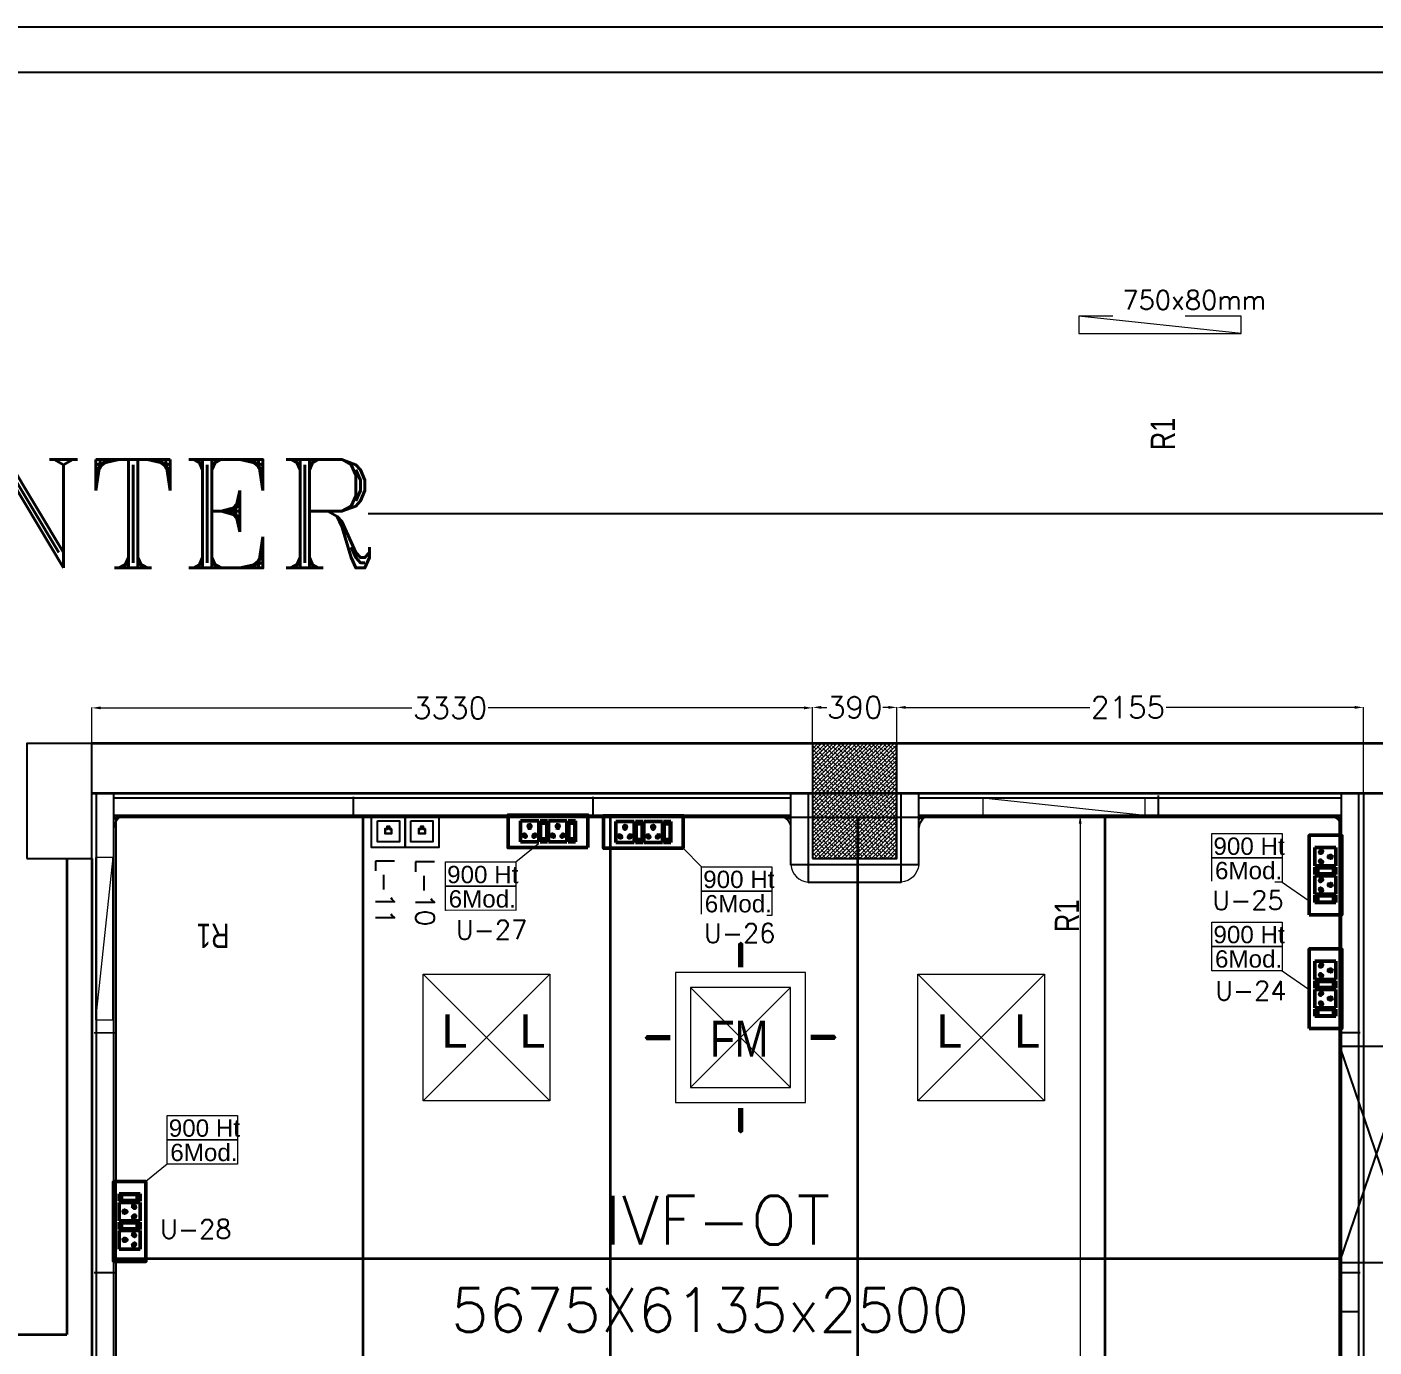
# Model space of a CAD drawing. Header units: millimetres. Extents: x 1319230 to 2124380, y -346496 to -91575.
# Drawn here: x 2107799 to 2114024, y -244143 to -238045 of the extents above; entities that cross this region are included whole.
import ezdxf
from ezdxf.enums import TextEntityAlignment as Align

# ---------------------------------------------------------------- set-up
doc = ezdxf.new("R2010")
doc.units = ezdxf.units.MM
doc.header["$LTSCALE"] = 600
doc.header["$MEASUREMENT"] = 0
doc.header["$PDMODE"] = 35
for name, pattern in [('1', [0]), ('CONTINU', [0]), ('DASHED', [0.75, 0.5, -0.25]), ('DASHED2', [0.375, 0.25, -0.125])]:
    doc.linetypes.add(name, pattern=pattern)
for name, color, linetype, lineweight in [('0 Room description', 6, 'Continuous', 5), ('0 Room Dimensions', 7, 'Continuous', 0), ('90deg Corner', 96, 'Continuous', 0), ('Ahlada 50mm Ceiling Panels', 191, 'Continuous', 0), ('Ahlada 50mm Wall Panel', 94, 'Continuous', 0), ('Ahlada Coving', 3, 'Continuous', 0), ('D.F', 251, 'Continuous', 5), ('DIM', 7, 'Continuous', 0), ('ELE. 2N0S OF 6-16 UPS SOCKETS', 191, 'Continuous', 15), ('FA-FIRE TEXT', 7, 'Continuous', 0), ('MEP_HVAC_RA_RAISERS', 3, 'Continuous', 0), ('P-Wall', 8, 'Continuous', 35), ('Partition-80WP', 7, 'Continuous', 5), ('Supply Diffusers', 3, 'Continuous', 0)]:
    doc.layers.add(name, color=color, linetype=linetype, lineweight=lineweight)
doc.layers.add('CFT_LOOPING', color=7, linetype='1', lineweight=0, true_color=0xd6d600)
doc.layers.add('ELE-42W EMERGENCY DOWN LIGHT', color=7, linetype='Continuous', lineweight=0, true_color=0x608ec6)
for name, color, linetype in [('col', 5, 'Continuous'), ('Dimensions', 7, 'Continuous'), ('ELE-LIGHTING TEXT', 7, 'Continuous'), ('ELE.LAN POINT', 3, 'Continuous'), ('MEP_HVAC_SUPPLY_DIFFUSER', 5, 'Continuous'), ('TEXT', 6, 'Continuous'), ('wall', 1, 'Continuous')]:
    doc.layers.add(name, color=color, linetype=linetype)
doc.styles.add('ARIAL', font='arial.ttf')
doc.styles.add('ARIEL', font='sanss___.ttf', dxfattribs={"width": 0.75})
doc.styles.add('ROMAN', font='arial.ttf', dxfattribs={"width": 0.8})
doc.styles.add('ROMANS', font='romans.shx')
doc.styles.add('ROMANT', font='romant.shx')
doc.styles.add('SIMPLEX', font='SIMPLEX')
doc.styles.get("Standard").update_dxf_attribs({"font": 'stylu.ttf'})
doc.dimstyles.new('AEPL1', dxfattribs={"dimtxt": 100, "dimasz": 40, "dimexe": 1.25, "dimexo": 5, "dimtad": 0, "dimdec": 0, "dimtxsty": 'ROMANS', "dimcen": 2.5, "dimclrd": 250, "dimclre": 250, "dimclrt": 7, "dimadec": 0, "dimazin": 0, "dimtfac": 1, "dimtdec": 0, "dimtmove": 0, "dimatfit": 3, "dimfxl": 1, "dimlwd": 0, "dimlwe": 0, "dimarcsym": 0})
doc.dimstyles.get("Standard").update_dxf_attribs({"dimscale": 1.5, "dimtxt": 150, "dimasz": 150, "dimexe": 100, "dimexo": 100, "dimgap": 0.25, "dimtad": 0, "dimdec": 0, "dimzin": 0, "dimdsep": 46, "dimtxsty": 'ARIAL', "dimcen": 0.09, "dimdle": 100, "dimclrd": 7, "dimclre": 7, "dimclrt": 7, "dimadec": 0, "dimazin": 0, "dimtfac": 1, "dimtdec": 0, "dimtofl": 0, "dimtmove": 0, "dimatfit": 3, "dimfxl": 1, "dimtolj": 1, "dimtzin": 0, "dimarcsym": 0})

# ---------------------------------------------------------------- blocks, each defined once
blk = doc.blocks.new('*D153')
at = {"layer": 'D.F', "color": 5, "lineweight": -2, "transparency": 16777216}
for p, q in [((2089059.1, -241255.8), (2089059.1, -240194.2)), ((2122334.1, -241255.8), (2122334.1, -240194.2)), ((2089559.1, -240294.2), (2102017.6, -240294.2)), ((2121834.1, -240294.2), (2109375.6, -240294.2))]:
    blk.add_line(p, q, dxfattribs=at)
at = {"layer": 'D.F', "color": 5, "transparency": 16777216}
for points in [[(2089559.1, -240210.9), (2089559.1, -240377.5), (2089059.1, -240294.2)], [(2121834.1, -240377.5), (2121834.1, -240210.9), (2122334.1, -240294.2)]]:
    blk.add_solid(points, dxfattribs=at)
at = {"layer": 'Defpoints', "color": 0, "transparency": 16777216}
for p in [(2089059.1, -240294.2), (2089059.1, -241355.8), (2122334.1, -241355.8)]:
    blk.add_point(p, dxfattribs=at)
at = {"layer": 'D.F', "color": 7, "transparency": 16777216, "insert": (2105696.6, -240294.2), "char_height": 750, "attachment_point": 5, "style": 'ROMANT'}
blk.add_mtext('\\A1;{\\H0.6667x;INFERTILITY CENTER}', dxfattribs=at)
blk = doc.blocks.new('A010004 Mezz.F. Layout Plan$0$b & c')
at = {"layer": 'Ahlada Coving', "color": 3}
for p, q in [((-4.1, 40.9), (-5.7, 42.5)), ((-2.7, 7.8), (-3.7, 7.8)), ((-3.7, 7.8), (-2.7, 6)), ((4.9, 15.3), (-2.7, 7.8)), ((-2.7, 6), (5.7, 14.4)), ((8.7, 11.4), (0.3, 3)), ((0.3, 3), (2.1, 2)), ((2.1, 3), (9.7, 10.6)), ((2.1, 2), (2.1, 3)), ((36.9, 0), (35.3, 1.6))]:
    blk.add_line(p, q, dxfattribs=at)
blk.add_lwpolyline([(-5.7, 30.7), (-5.7, 5.7), (0, 0), (25, 0), (22.8, 1.5), (13.2, 1.5), (3.6, 4.5), (3.6, 1.5), (0.6, 1.5), (-4.2, 6.3), (-4.2, 9.3), (-1.2, 9.3), (-4.2, 18.9), (-4.2, 28.4), (-5.7, 30.7)], dxfattribs=at)
for radius, start, end in [(44, 181.9548, 220.5976), (42.5, 184.1661, 265.906), (44, 222.2286, 227.7746), (44, 229.4056, 268.1119)]:
    blk.add_arc((38.3, 44), radius, start, end, dxfattribs=at)
blk = doc.blocks.new('90D_CORNER_COVE')
at = {"layer": '90deg Corner', "color": 3}
for p, q in [((-59.1, 65.5), (-40.3, 65.5)), ((-40.3, -15), (-40.3, 65.5)), ((-59.1, -15), (-40.3, -15)), ((-40.3, -15), (-40.3, -33.8)), ((-40.3, -15), (40.2, -15)), ((40.2, -15), (40.2, -33.8))]:
    blk.add_line(p, q, dxfattribs=at)
blk.add_arc((-48.7, -23.5), 89.4, 5.42879, 84.57121, dxfattribs=at)
blk = doc.blocks.new('*D154')
at = {"layer": 'Defpoints', "color": 0, "transparency": 16777216}
for p in [(2111429.1, -241190.9), (2111429.1, -241355.8), (2108099.1, -241585.8)]:
    blk.add_point(p, dxfattribs=at)
at = {"layer": 'DIM', "color": 250, "lineweight": 0, "transparency": 16777216}
for p, q in [((2108099.1, -241580.8), (2108099.1, -241189.6)), ((2108139.1, -241190.9), (2109577.5, -241190.9)), ((2111389.1, -241190.9), (2109930.7, -241190.9)), ((2111429.1, -241350.8), (2111429.1, -241189.6))]:
    blk.add_line(p, q, dxfattribs=at)
at = {"layer": 'DIM', "color": 250, "transparency": 16777216}
for points in [[(2108139.1, -241184.2), (2108139.1, -241197.5), (2108099.1, -241190.9)], [(2111389.1, -241197.5), (2111389.1, -241184.2), (2111429.1, -241190.9)]]:
    blk.add_solid(points, dxfattribs=at)
at = {"layer": 'DIM', "color": 7, "transparency": 16777216, "insert": (2109754.1, -241190.9), "char_height": 100, "attachment_point": 5, "style": 'ROMANS'}
blk.add_mtext('3330', dxfattribs=at)
blk = doc.blocks.new('*D155')
at = {"layer": 'Defpoints', "color": 0, "transparency": 16777216}
for p in [(2113974.1, -241188.5), (2111819.1, -241399.4), (2113974.1, -241585.8)]:
    blk.add_point(p, dxfattribs=at)
at = {"layer": 'DIM', "color": 250, "lineweight": 0, "transparency": 16777216}
for p, q in [((2111819.1, -241394.4), (2111819.1, -241187.2)), ((2111859.1, -241188.5), (2112710, -241188.5)), ((2113934.1, -241188.5), (2113063.2, -241188.5)), ((2113974.1, -241580.8), (2113974.1, -241187.2))]:
    blk.add_line(p, q, dxfattribs=at)
at = {"layer": 'DIM', "color": 250, "transparency": 16777216}
for points in [[(2111859.1, -241181.8), (2111859.1, -241195.2), (2111819.1, -241188.5)], [(2113934.1, -241195.2), (2113934.1, -241181.8), (2113974.1, -241188.5)]]:
    blk.add_solid(points, dxfattribs=at)
at = {"layer": 'DIM', "color": 7, "transparency": 16777216, "insert": (2112886.6, -241188.5), "char_height": 100, "attachment_point": 5, "style": 'ROMANS'}
blk.add_mtext('2155', dxfattribs=at)
blk = doc.blocks.new('Voice')
at = {"layer": 'ELE.LAN POINT', "color": 3}
for points in [[(0, -31.8), (127.9, -31.8), (127.9, 92), (0, 92)], [(21.9, -10), (106, -10), (106, 70.1), (21.9, 70.1)], [(77.3, 21.4), (69.7, 21.4), (69.7, 11.7), (58.1, 11.7), (58.1, 21.4), (50.6, 21.4), (50.6, 38.7), (77.3, 38.7)], [(75.9, 22.8), (68.4, 22.8), (68.4, 13), (59.5, 13), (59.5, 22.8), (52, 22.8), (52, 37.4), (75.9, 37.4)]]:
    blk.add_lwpolyline(points, close=True, dxfattribs=at)
blk = doc.blocks.new('6MODULE-UPS')
at = {"layer": 'ELE. 2N0S OF 6-16 UPS SOCKETS', "color": 223, "lineweight": 50}
for p, q in [((-5.7, 91.9), (-5.7, 19.7)), ((-5.7, 91.9), (-5.7, 19.7)), ((19.4, 91.9), (-5.7, 91.9)), ((-5.7, 91.9), (19.4, 91.9)), ((-3.6, 84), (-3.6, 27.6)), ((17.3, 84), (-3.6, 84)), ((17.3, 27.6), (17.3, 84)), ((19.4, 19.7), (19.4, 91.9)), ((23.6, 91.9), (86.9, 91.9)), ((23.6, 19.7), (23.6, 91.9)), ((86.9, 91.9), (86.9, 19.7)), ((91.1, 91.9), (91.1, 19.7)), ((91.1, 91.9), (91.1, 19.7)), ((116.2, 91.9), (91.1, 91.9)), ((91.1, 91.9), (116.2, 91.9)), ((93.2, 84), (93.2, 27.6)), ((114.1, 84), (93.2, 84)), ((114.1, 27.6), (114.1, 84)), ((116.2, 19.7), (116.2, 91.9)), ((120.4, 19.7), (120.4, 91.9)), ((120.4, 91.9), (183.6, 91.9)), ((183.6, 91.9), (183.6, 19.7)), ((-5.7, 19.7), (19.4, 19.7)), ((-3.6, 30.1), (17.3, 30.1)), ((-3.6, 27.6), (17.3, 27.6)), ((86.9, 19.7), (23.6, 19.7)), ((91.1, 19.7), (116.2, 19.7)), ((93.2, 30.1), (114.1, 30.1)), ((93.2, 27.6), (114.1, 27.6)), ((183.6, 19.7), (120.4, 19.7))]:
    blk.add_line(p, q, dxfattribs=at)
blk.add_lwpolyline([(-48.1, 0), (226, 0), (226, 111.6), (-48.1, 111.6)], close=True, dxfattribs=at)
for centre, radius, start, end in [((55.3, 73.6), 4.92, 307.1584, 232.8416), ((55.3, 68.7), 3.14, 161.4031, 18.5969), ((152, 73.6), 4.92, 307.1584, 232.8416), ((152, 68.7), 3.14, 161.4031, 18.5969), ((37.2, 41.7), 4.24, 5.2689, 272.51), ((40.6, 38.8), 3.42, 202.6838, 75.0951), ((69.9, 38.8), 3.42, 104.9049, 337.3162), ((73.3, 41.7), 4.24, 267.49, 174.7311), ((134, 41.7), 4.24, 5.2689, 272.51), ((137.3, 38.8), 3.42, 202.6838, 75.0951), ((166.7, 38.8), 3.42, 104.9049, 337.3162), ((170, 41.7), 4.24, 267.49, 174.7311)]:
    blk.add_arc(centre, radius, start, end, dxfattribs=at)
blk = doc.blocks.new('54W EME')
for p, q in [((-292.5, 292.5), (292.5, -292.5)), ((292.5, 292.5), (-292.5, -292.5))]:
    blk.add_line(p, q)
at = {"layer": 'ELE-42W EMERGENCY DOWN LIGHT'}
blk.add_lwpolyline([(-292.5, -292.5), (-292.5, 292.5), (292.5, 292.5), (292.5, -292.5)], close=True, dxfattribs=at)
at = {"char_height": 154, "width": 324.958, "attachment_point": 1, "style": 'ARIAL'}
for insert in [(-206.9, 107), (152.9, 107)]:
    blk.add_mtext('L', dxfattribs=dict(at, insert=insert))
blk = doc.blocks.new('*D173')
at = {"layer": 'Defpoints', "color": 0, "transparency": 16777216}
for p in [(2113873.9, -243886.5), (2113873.9, -244368.9), (2108199.1, -244753.3)]:
    blk.add_point(p, dxfattribs=at)
at = {"layer": 'Dimensions', "color": 250, "lineweight": 0, "transparency": 16777216}
for p, q in [((2113873.9, -243891.5), (2113873.9, -244370.2)), ((2108199.1, -244748.3), (2108199.1, -244367.7)), ((2108239.1, -244368.9), (2110859.9, -244368.9)), ((2113833.9, -244368.9), (2111213.1, -244368.9))]:
    blk.add_line(p, q, dxfattribs=at)
at = {"layer": 'Dimensions', "color": 250, "transparency": 16777216}
for points in [[(2108239.1, -244362.3), (2108239.1, -244375.6), (2108199.1, -244368.9)], [(2113833.9, -244375.6), (2113833.9, -244362.3), (2113873.9, -244368.9)]]:
    blk.add_solid(points, dxfattribs=at)
at = {"layer": 'Dimensions', "color": 7, "transparency": 16777216, "insert": (2111036.5, -244368.9), "char_height": 100, "attachment_point": 5, "style": 'ROMANS'}
blk.add_mtext('5675', dxfattribs=at)
blk = doc.blocks.new('*D174')
at = {"layer": 'Defpoints', "color": 0, "transparency": 16777216}
for p in [(2112577.6, -241685.8), (2112577.6, -247820.8), (2112665.8, -247820.8)]:
    blk.add_point(p, dxfattribs=at)
at = {"layer": 'Dimensions', "color": 250, "lineweight": 0, "transparency": 16777216}
for p, q in [((2112582.6, -241685.8), (2112667, -241685.8)), ((2112665.8, -241725.8), (2112665.8, -244579.1)), ((2112665.8, -247780.8), (2112665.8, -244927.4)), ((2112582.6, -247820.8), (2112667, -247820.8))]:
    blk.add_line(p, q, dxfattribs=at)
at = {"layer": 'Dimensions', "color": 250, "transparency": 16777216}
for points in [[(2112672.4, -241725.8), (2112659.1, -241725.8), (2112665.8, -241685.8)], [(2112659.1, -247780.8), (2112672.4, -247780.8), (2112665.8, -247820.8)]]:
    blk.add_solid(points, dxfattribs=at)
at = {"layer": 'Dimensions', "color": 7, "transparency": 16777216, "insert": (2112665.8, -244753.3), "char_height": 100, "attachment_point": 5, "rotation": 90, "style": 'ROMANS'}
blk.add_mtext('6135', dxfattribs=at)
blk = doc.blocks.new('*D179')
at = {"layer": 'Defpoints', "color": 0, "transparency": 16777216}
for p in [(2111819.1, -241188.5), (2111429.1, -241355.8), (2111819.1, -241355.8)]:
    blk.add_point(p, dxfattribs=at)
at = {"layer": 'Dimensions', "color": 250, "lineweight": 0, "transparency": 16777216}
for p, q in [((2111429.1, -241350.8), (2111429.1, -241187.2)), ((2111469.1, -241188.5), (2111495, -241188.5)), ((2111779.1, -241188.5), (2111753.2, -241188.5)), ((2111819.1, -241350.8), (2111819.1, -241187.2))]:
    blk.add_line(p, q, dxfattribs=at)
at = {"layer": 'Dimensions', "color": 250, "transparency": 16777216}
for points in [[(2111469.1, -241181.8), (2111469.1, -241195.2), (2111429.1, -241188.5)], [(2111779.1, -241195.2), (2111779.1, -241181.8), (2111819.1, -241188.5)]]:
    blk.add_solid(points, dxfattribs=at)
at = {"layer": 'Dimensions', "color": 7, "transparency": 16777216, "insert": (2111624.1, -241188.5), "char_height": 100, "attachment_point": 5, "style": 'ROMANS'}
blk.add_mtext('390', dxfattribs=at)
blk = doc.blocks.new('*D293')
at = {"layer": 'Defpoints', "color": 0, "transparency": 16777216}
for p in [(2111429.1, -241190.9), (2111429.1, -241355.8), (2108099.1, -241585.8)]:
    blk.add_point(p, dxfattribs=at)
at = {"layer": 'DIM', "color": 250, "lineweight": 0, "transparency": 16777216}
for p, q in [((2108099.1, -241580.8), (2108099.1, -241189.6)), ((2108139.1, -241190.9), (2109577.3, -241190.9)), ((2111389.1, -241190.9), (2109930.9, -241190.9)), ((2111429.1, -241350.8), (2111429.1, -241189.6))]:
    blk.add_line(p, q, dxfattribs=at)
at = {"layer": 'DIM', "color": 250, "transparency": 16777216}
for points in [[(2108139.1, -241184.2), (2108139.1, -241197.5), (2108099.1, -241190.9)], [(2111389.1, -241184.2), (2111389.1, -241197.5), (2111429.1, -241190.9)]]:
    blk.add_solid(points, dxfattribs=at)
at = {"layer": 'DIM', "color": 7, "transparency": 16777216, "insert": (2109754.1, -241190.9), "char_height": 100, "attachment_point": 5, "style": 'ROMANS'}
blk.add_mtext('3330', dxfattribs=at)
blk = doc.blocks.new('*D294')
at = {"layer": 'Defpoints', "color": 0, "transparency": 16777216}
for p in [(2113974.1, -241188.5), (2111819.1, -241399.4), (2113974.1, -241585.8)]:
    blk.add_point(p, dxfattribs=at)
at = {"layer": 'DIM', "color": 250, "lineweight": 0, "transparency": 16777216}
for p, q in [((2111819.1, -241394.4), (2111819.1, -241187.2)), ((2111859.1, -241188.5), (2112709.8, -241188.5)), ((2113934.1, -241188.5), (2113063.4, -241188.5)), ((2113974.1, -241580.8), (2113974.1, -241187.2))]:
    blk.add_line(p, q, dxfattribs=at)
at = {"layer": 'DIM', "color": 250, "transparency": 16777216}
for points in [[(2111859.1, -241181.8), (2111859.1, -241195.2), (2111819.1, -241188.5)], [(2113934.1, -241181.8), (2113934.1, -241195.2), (2113974.1, -241188.5)]]:
    blk.add_solid(points, dxfattribs=at)
at = {"layer": 'DIM', "color": 7, "transparency": 16777216, "insert": (2112886.6, -241188.5), "char_height": 100, "attachment_point": 5, "style": 'ROMANS'}
blk.add_mtext('2155', dxfattribs=at)
blk = doc.blocks.new('FM3')
at = {"layer": 'Supply Diffusers'}
for p, q in [((234.6, -234.9), (-235.4, 235.1)), ((-235.4, -234.9), (234.6, 235.1))]:
    blk.add_line(p, q, dxfattribs=at)
at = {"layer": 'Supply Diffusers', "color": 7}
for points in [[(0.6, 451.1, 0, 150, 0), (0.6, 390.6, 25, 25, 0), (0.6, 330.1, 25, 25, 0)], [(-451.4, -0.9, 0, 150, 0), (-390.9, -0.9, 25, 25, 0), (-330.4, -0.9, 25, 25, 0)], [(450.6, 1.1, 0, 150, 0), (390.1, 1.1, 25, 25, 0), (329.6, 1.1, 25, 25, 0)], [(0.6, -450.9, 0, 150, 0), (0.6, -390.4, 25, 25, 0), (0.6, -329.9, 25, 25, 0)]]:
    blk.add_lwpolyline(points, format="xyseb", dxfattribs=at)
at = {"layer": 'Supply Diffusers', "linetype": 'DASHED', "ltscale": 5}
blk.add_lwpolyline([(-305.4, -304.9), (304.6, -304.9), (304.6, 305.1), (-305.4, 305.1)], close=True, dxfattribs=at)
at = {"layer": 'Supply Diffusers'}
blk.add_lwpolyline([(-235.4, -234.9), (234.6, -234.9), (234.6, 235.1), (-235.4, 235.1)], close=True, dxfattribs=at)
at = {"layer": 'Supply Diffusers', "style": 'ROMAN', "width": 0.8}
blk.add_text('FM', height=170, dxfattribs=at).set_placement((-144.4, -89.7))
blk = doc.blocks.new('SA DIFFUSER 600X600MM')
at = {"layer": 'Supply Diffusers', "color": 1, "xscale": 0.9836065573758823, "yscale": 0.9836065573758823, "zscale": 0.9836065573758823}
blk.add_blockref('FM3', (1302829.9, -127949.5, 14384.8), dxfattribs=at)

msp = doc.modelspace()

# ---------------------------------------------------------------- hatches: boundary and pattern name
at = {"layer": 'DIM'}
h = msp.add_hatch(dxfattribs=at)
h.set_pattern_fill('ANSI38', color=256, scale=100)
h.set_pattern_definition([(45, (627316.993, -51292.912), (-8.83883476, 8.83883476), []), (135, (627316.993, -51292.912), (-26.51650429, 8.83883476), [31.25, -18.75])])
h.paths.add_polyline_path([(2111429.1, -241885.8), (2111819.1, -241885.8), (2111819.1, -241585.8), (2111819.1, -241355.8), (2111429.1, -241355.8)])
h = msp.add_hatch(dxfattribs=at)
h.set_pattern_fill('ANSI38', color=256, scale=100)
h.set_pattern_definition([(45, (627316.993, -51292.912), (-8.83883476, 8.83883476), []), (135, (627316.993, -51292.912), (-26.51650429, 8.83883476), [31.25, -18.75])])
h.paths.add_polyline_path([(2111429.1, -241885.8), (2111819.1, -241885.8), (2111819.1, -241585.8), (2111819.1, -241355.8), (2111429.1, -241355.8)])

# ---------------------------------------------------------------- linework, layer by layer
for points in [[(2124380.5, -238045.4), (2124380.5, -266855.7), (2083807.4, -266855.7), (2083807.4, -238045.4)], [(2124171.8, -238254.1), (2124171.8, -266647.1), (2084016, -266647.1), (2084016, -238254.1)]]:
    msp.add_lwpolyline(points, close=True)
at = {"layer": 'Ahlada 50mm Ceiling Panels', "linetype": 'ByBlock', "lineweight": -2}
for p, q in [((2108209.1, -241695.8), (2113863.9, -241695.8)), ((2108209.1, -241695.8), (2108209.1, -247810.8)), ((2109349.1, -241695.8), (2109349.1, -247810.8)), ((2109352.1, -241695.8), (2109352.1, -247810.8)), ((2110492.1, -241695.8), (2110492.1, -247810.8)), ((2110495.1, -241695.8), (2110495.1, -247810.8)), ((2111635.1, -241695.8), (2111635.1, -247810.8)), ((2111638.1, -241695.8), (2111638.1, -247810.8)), ((2112778.1, -241695.8), (2112778.1, -247810.8)), ((2112781.1, -241695.8), (2112781.1, -247810.8)), ((2113863.9, -247810.8), (2113863.9, -241695.8)), ((2108209.1, -243732.3), (2113863.9, -243732.3)), ((2108209.1, -243735.3), (2113863.9, -243735.3))]:
    msp.add_line(p, q, dxfattribs=at)
at = {"layer": 'Ahlada 50mm Wall Panel', "linetype": 'ByBlock', "lineweight": -2}
for p, q in [((2108119.1, -241585.8), (2108119.1, -247920.8)), ((2108119.1, -241585.8), (2108119.1, -247920.8)), ((2108199.1, -241585.8), (2108199.1, -247920.8)), ((2108199.1, -241585.8), (2108199.1, -247920.8)), ((2108199.1, -241605.8), (2111329.1, -241605.8)), ((2108199.1, -241605.8), (2111329.1, -241605.8)), ((2111919.1, -241605.8), (2113873.9, -241605.8)), ((2111919.1, -241605.8), (2113873.9, -241605.8)), ((2113873.9, -246196.6), (2113873.9, -241585.8)), ((2113873.9, -243980.8), (2113873.9, -241585.8)), ((2113953.9, -246196.6), (2113953.9, -241585.8)), ((2113953.9, -243980.8), (2113953.9, -241585.8)), ((2108199.1, -241685.8), (2111329.1, -241685.8)), ((2108199.1, -241685.8), (2111329.1, -241685.8)), ((2111919.1, -241685.8), (2113873.9, -241685.8)), ((2111919.1, -241685.8), (2113873.9, -241685.8)), ((2113953.9, -243980.8), (2113873.9, -243980.8)), ((2113974.9, -243980.8), (2113974.1, -243980.8))]:
    msp.add_line(p, q, dxfattribs=at)
for points in [[(2111409.1, -241585.8), (2111409.1, -241915.8), (2111329.1, -241915.8), (2111329.1, -241585.8)], [(2111409.1, -241585.8), (2111409.1, -241915.8), (2111329.1, -241915.8), (2111329.1, -241585.8)], [(2111919.1, -241585.8), (2111919.1, -241915.8), (2111839.1, -241915.8), (2111839.1, -241585.8)], [(2111919.1, -241585.8), (2111919.1, -241915.8), (2111839.1, -241915.8), (2111839.1, -241585.8)]]:
    msp.add_lwpolyline(points, dxfattribs=at)
msp.add_lwpolyline([(2111409.1, -241915.8), (2111409.1, -241995.8), (2111839.1, -241995.8), (2111839.1, -241915.8)], close=True, dxfattribs=at)
msp.add_lwpolyline([(2111409.1, -241915.8), (2111409.1, -241995.8), (2111839.1, -241995.8), (2111839.1, -241915.8)], close=True, dxfattribs=at)
at = {"layer": 'CFT_LOOPING', "color": 7, "linetype": 'DASHED2', "ltscale": 5}
for p, q in [((2110058.1, -241902.5), (2110162.3, -241816.9)), ((2110916.5, -241924.8), (2110831.7, -241839.3)), ((2113598.9, -241996.6), (2113723.9, -242082.7)), ((2113598.9, -242405), (2113723.9, -242491.1)), ((2108447.1, -243298.6), (2108349.1, -243379))]:
    msp.add_line(p, q, dxfattribs=at)
for points in [[(2113274.1, -241771.6), (2113598.9, -241771.6), (2113598.9, -241884.1), (2113274.1, -241884.1)], [(2113274.1, -241884.1), (2113598.9, -241884.1), (2113598.9, -241996.6), (2113274.1, -241996.6)], [(2109733.2, -241902.5), (2110058.1, -241902.5), (2110058.1, -242015), (2109733.2, -242015)], [(2110916.5, -241924.8), (2111241.3, -241924.8), (2111241.3, -242037.3), (2110916.5, -242037.3)], [(2109733.2, -242015), (2110058.1, -242015), (2110058.1, -242127.5), (2109733.2, -242127.5)], [(2110916.5, -242037.3), (2111241.3, -242037.3), (2111241.3, -242149.8), (2110916.5, -242149.8)], [(2113274.1, -242180), (2113598.9, -242180), (2113598.9, -242292.5), (2113274.1, -242292.5)], [(2113274.1, -242292.5), (2113598.9, -242292.5), (2113598.9, -242405), (2113274.1, -242405)], [(2108447.1, -243073.6), (2108771.9, -243073.6), (2108771.9, -243186.1), (2108447.1, -243186.1)], [(2108447.1, -243186.1), (2108771.9, -243186.1), (2108771.9, -243298.6), (2108447.1, -243298.6)]]:
    msp.add_lwpolyline(points, close=True, dxfattribs=at)
at = {"layer": 'col'}
for points in [[(2107799.1, -241885.8), (2108099.1, -241885.8), (2108099.1, -241355.8), (2107799.1, -241355.8)], [(2107799.1, -241885.8), (2108099.1, -241885.8), (2108099.1, -241355.8), (2107799.1, -241355.8)], [(2111429.1, -241885.8), (2111819.1, -241885.8), (2111819.1, -241355.8), (2111429.1, -241355.8)], [(2111429.1, -241885.8), (2111819.1, -241885.8), (2111819.1, -241355.8), (2111429.1, -241355.8)]]:
    msp.add_lwpolyline(points, close=True, dxfattribs=at)
at = {"layer": 'Dimensions', "color": 30, "true_color": 0xf8991e}
for p, q in [((2113863.9, -243754), (2114204.1, -242754)), ((2113864, -242754), (2114204.1, -243754))]:
    msp.add_line(p, q, dxfattribs=at)
msp.add_lwpolyline([(2113863.9, -243754), (2113864, -242754), (2114204.1, -242754), (2114204.1, -243754)], close=True, dxfattribs=at)
at = {"layer": 'MEP_HVAC_RA_RAISERS'}
for p, q in [((2113409.4, -239461.7), (2112659.4, -239381.7)), ((2112965.8, -241687.6), (2112215.8, -241607.6)), ((2108195.2, -241882.4), (2108115.2, -242632.4))]:
    msp.add_line(p, q, dxfattribs=at)
for points in [[(2113409.4, -239381.7), (2112659.4, -239381.7), (2112659.4, -239461.7), (2113409.4, -239461.7)], [(2112965.8, -241607.6), (2112215.8, -241607.6), (2112215.8, -241687.6), (2112965.8, -241687.6)], [(2108115.2, -241882.4), (2108115.2, -242632.4), (2108195.2, -242632.4), (2108195.2, -241882.4)]]:
    msp.add_lwpolyline(points, close=True, dxfattribs=at)
at = {"layer": 'MEP_HVAC_RA_RAISERS', "lineweight": 25}
for points in [[(2113069.6, -239485, 0, 66.4, 0), (2113069.6, -239562.6, 0, 0, 0), (2113069.6, -239689.2, 0, 0, 0), (2113169.7, -239689.2, 0, 0, 0), (2112894.6, -239753.5, 0, 0, 0), (2113046.9, -239753.6, 0, 0, 0), (2113046.9, -239849.1, 0, 0, 0)], [(2112626, -241711, 0, 66.4, 0), (2112626, -241788.5, 0, 0, 0), (2112626, -241915.1, 0, 0, 0), (2112726.1, -241915.1, 0, 0, 0), (2112451, -241979.5, 0, 0, 0), (2112603.3, -241979.5, 0, 0, 0), (2112603.3, -242075, 0, 0, 0)], [(2108218.6, -242222.2, 0, 66.4, 0), (2108296.1, -242222.2, 0, 0, 0), (2108422.7, -242222.2, 0, 0, 0), (2108422.7, -242122.1, 0, 0, 0), (2108487.1, -242397.2, 0, 0, 0), (2108487.1, -242244.9, 0, 0, 0), (2108582.6, -242244.9, 0, 0, 0)]]:
    msp.add_lwpolyline(points, format="xyseb", dxfattribs=at)
at = {"layer": 'P-Wall', "color": 8}
for p, q in [((2119759.4, -241355.8), (2108099.1, -241355.8)), ((2119759.4, -241585.8), (2108099.1, -241585.8)), ((2107984.1, -241885.8), (2107984.1, -244085.8)), ((2108099.1, -241885.8), (2108099.1, -247635.8)), ((2105089.1, -244085.8), (2107984.1, -244085.8))]:
    msp.add_line(p, q, dxfattribs=at)
at = {"layer": 'Partition-80WP', "ltscale": 0.5}
for p, q in [((2109304.4, -241601.1), (2109304.4, -241696.4)), ((2109307.4, -241601.1), (2109307.4, -241696.4)), ((2110412.4, -241601.1), (2110412.4, -241696.4)), ((2110415.4, -241601.1), (2110415.4, -241696.4)), ((2113024.1, -241596.1), (2113024.1, -241691.4)), ((2113027.1, -241596.1), (2113027.1, -241691.4)), ((2108205.4, -242691.1), (2108110.1, -242691.1)), ((2113959.2, -242690.5), (2113864, -242690.5)), ((2108205.4, -242694.1), (2108110.1, -242694.1)), ((2113959.2, -242693.5), (2113864, -242693.5)), ((2108205.4, -243799.1), (2108110.1, -243799.1)), ((2108205.4, -243802.1), (2108110.1, -243802.1)), ((2113959.2, -243798.5), (2113864, -243798.5)), ((2113959.2, -243801.5), (2113864, -243801.5))]:
    msp.add_line(p, q, dxfattribs=at)
at = {"layer": 'wall', "color": 8, "linetype": 'ByBlock'}
for p, q in [((2115124.1, -241585.8), (2111819.1, -241585.8)), ((2113974.1, -241585.8), (2113974.1, -246196.6))]:
    msp.add_line(p, q, dxfattribs=at)

# ---------------------------------------------------------------- block references
at = {"layer": '90deg Corner', "rotation": 180}
msp.add_blockref('90D_CORNER_COVE', (2111368.8, -241930.8), dxfattribs=at)
msp.add_blockref('90D_CORNER_COVE', (2111368.8, -241930.8), dxfattribs=at)
at = {"layer": '90deg Corner', "xscale": -1, "rotation": 180}
msp.add_blockref('90D_CORNER_COVE', (2111879.3, -241930.8), dxfattribs=at)
msp.add_blockref('90D_CORNER_COVE', (2111879.3, -241930.8), dxfattribs=at)
at = {"layer": 'Ahlada Coving', "ltscale": 500, "yscale": 1.418185559101401, "zscale": 1.418185559101401}
for p, xscale, rotation in [((2108199.1, -241693.8), 1.418185559101401, 270), ((2108199.1, -241693.8), 1.418185559101401, 270), ((2111329.1, -241693.8), -1.418185559101401, 89.99999999999966), ((2111329.1, -241693.8), -1.418185559101401, 89.99999999999967), ((2111919.1, -241693.8), 1.418185559101401, 270), ((2111919.1, -241693.8), 1.418185559101401, 270), ((2113873.9, -241693.8), -1.418185559101401, 89.99999999999972), ((2113873.9, -241693.8), -1.418185559101401, 89.99999999999967)]:
    msp.add_blockref('A010004 Mezz.F. Layout Plan$0$b & c', p, dxfattribs=dict(at, xscale=xscale, rotation=rotation))
at = {"layer": 'ELE-42W EMERGENCY DOWN LIGHT', "linetype": 'ByBlock'}
for p in [(2109922.1, -242713.8), (2112208.1, -242713.8)]:
    msp.add_blockref('54W EME', p, dxfattribs=at)
at = {"layer": 'ELE. 2N0S OF 6-16 UPS SOCKETS', "xscale": -1.344445831101533, "yscale": 1.344445831101533, "zscale": 1.344445831101533}
for p, rotation in [((2110326.1, -241835.8), 359.9999999999996), ((2110767, -241839.3), 359.9999999999996), ((2113723.9, -242082.7), 269.9999999999994), ((2113723.9, -242607.9), 269.9999999999994), ((2108349.1, -243443.6), 89.9999999999992)]:
    msp.add_blockref('6MODULE-UPS', p, dxfattribs=dict(at, rotation=rotation))
at = {"layer": 'ELE.LAN POINT', "color": 7, "xscale": -1.211286963933217, "yscale": 1.211286963933217, "zscale": 1.211286963933217, "rotation": 180}
for p in [(2109391.9, -241724.3), (2109546.8, -241724.3)]:
    msp.add_blockref('Voice', p, dxfattribs=at)

# ---------------------------------------------------------------- texts
at = {"layer": '0 Room description', "style": 'SIMPLEX'}
msp.add_text('IVF-OT', height=225, dxfattribs=at).set_placement((2110990.4, -243557.4, -1610551), align=Align.MIDDLE)
at = {"layer": '0 Room Dimensions', "lineweight": 0, "style": 'SIMPLEX'}
msp.add_text('5675X6135x2500', height=201.6, dxfattribs=at).set_placement((2109759.2, -244073, 241159.2))
at = {"layer": 'ELE-LIGHTING TEXT', "color": 200, "linetype": 'CONTINU', "insert": (2108414.3, -243554.3), "char_height": 87.5, "width": 244.887, "attachment_point": 1, "style": 'ROMANS'}
msp.add_mtext('{\\C256;U-28\\P}', dxfattribs=at)
at = {"layer": 'FA-FIRE TEXT', "color": 200, "linetype": 'CONTINU', "insert": (2109682.7, -241887.7), "char_height": 87.5, "width": 244.887, "attachment_point": 1, "rotation": 270, "style": 'ROMANS'}
msp.add_mtext('{\\C256;L-10\\P}', dxfattribs=at)
at = {"layer": 'MEP_HVAC_RA_RAISERS', "lineweight": 25, "char_height": 112.5, "width": 174.151, "attachment_point": 1, "style": 'ARIEL'}
for insert, rotation in [((2112991.9, -240000.7), 90), ((2112548.3, -242226.7), 90), ((2108734.3, -242299.9), 180)]:
    msp.add_mtext('R1', dxfattribs=dict(at, insert=insert, rotation=rotation))
at = {"layer": 'TEXT', "color": 7, "char_height": 80, "attachment_point": 1}
for s, insert, width in [('\\A1;{\\fArial|b0|i0|c0|p34;900 Ht\\P}', (2113281.5, -241789.7), 8957.987), ('\\A1;{\\fArial|b0|i0|c0|p34;900 Ht\\P}', (2109740.7, -241920.6), 8957.987), ('\\A1;{\\fArial|b0|i0|c0|p34;900 Ht\\P}', (2110923.9, -241942.9), 8957.987), ('\\A1;{\\fArial|b0|i0|c0|p34;6Mod.\\P}', (2113288.6, -241902.2), 352.575), ('\\A1;{\\fArial|b0|i0|c0|p34;6Mod.\\P}', (2109747.7, -242033.1), 352.575), ('\\A1;{\\fArial|b0|i0|c0|p34;6Mod.\\P}', (2110931, -242055.4), 352.575), ('\\A1;{\\fArial|b0|i0|c0|p34;900 Ht\\P}', (2113281.5, -242198), 8957.987), ('\\A1;{\\fArial|b0|i0|c0|p34;6Mod.\\P}', (2113288.6, -242310.5), 352.575), ('\\A1;{\\fArial|b0|i0|c0|p34;900 Ht\\P}', (2108454.5, -243091.7), 8957.987), ('\\A1;{\\fArial|b0|i0|c0|p34;6Mod.\\P}', (2108461.5, -243204.2), 352.575)]:
    msp.add_mtext(s, dxfattribs=dict(at, insert=insert, width=width))

# ---------------------------------------------------------------- dimensions: what is measured, and where the dimension line sits
at = {"layer": 'D.F'}
dim = msp.add_linear_dim(base=(2089059.1, -240294.2), p1=(2122334.1, -241355.8), p2=(2089059.1, -241355.8), angle=180, text='{\\H0.6667x;INFERTILITY CENTER}', dimstyle='Standard', override={"dimscale": 1, "dimtxt": 750, "dimasz": 500, "dimtxsty": 'ROMANT', "dimclrd": 5, "dimclre": 5, "dimclrt": 7}, dxfattribs=at)
dim.commit()
dim.dimension.update_dxf_attribs({"geometry": '*D153', "text_midpoint": (2105696.6, -240294.2), "dimtype": 161})
at = {"layer": 'DIM'}
for base, p1, p2, picture, middle in [((2111429.1, -241190.9), (2108099.1, -241585.8), (2111429.1, -241355.8), '*D154', (2109754.1, -241190.9)), ((2111429.1, -241190.9), (2108099.1, -241585.8), (2111429.1, -241355.8), '*D293', (2109754.1, -241190.9)), ((2113974.1, -241188.5), (2111819.1, -241399.4), (2113974.1, -241585.8), '*D155', (2112886.6, -241188.5)), ((2113974.1, -241188.5), (2111819.1, -241399.4), (2113974.1, -241585.8), '*D294', (2112886.6, -241188.5))]:
    dim = msp.add_linear_dim(base=base, p1=p1, p2=p2, dimstyle='AEPL1', dxfattribs=at)
    dim.commit()
    dim.dimension.update_dxf_attribs({"geometry": picture, "text_midpoint": middle, "dimtype": 160})
at = {"layer": 'Dimensions'}
for base, p1, p2, picture, middle in [((2111819.1, -241188.5), (2111429.1, -241355.8), (2111819.1, -241355.8), '*D179', (2111624.1, -241188.5)), ((2113873.9, -244368.9), (2108199.1, -244753.3), (2113873.9, -243886.5), '*D173', (2111036.5, -244368.9))]:
    dim = msp.add_linear_dim(base=base, p1=p1, p2=p2, dimstyle='AEPL1', dxfattribs=at)
    dim.commit()
    dim.dimension.update_dxf_attribs({"geometry": picture, "text_midpoint": middle})
dim = msp.add_linear_dim(base=(2112665.8, -247820.8), p1=(2112577.6, -241685.8), p2=(2112577.6, -247820.8), angle=90, dimstyle='AEPL1', dxfattribs=at)
dim.commit()
dim.dimension.update_dxf_attribs({"geometry": '*D174', "text_midpoint": (2112665.8, -244753.3)})

# ---------------------------------------------------------------- next in the draw order: texts
at = {"layer": 'ELE-LIGHTING TEXT', "color": 200, "linetype": 'CONTINU', "char_height": 87.5, "width": 244.887, "attachment_point": 1, "style": 'ROMANS', "bg_fill": 2}
for s, insert in [('{\\C256;750x80mm}', (2112860.7, -239263.3)), ('{\\C256;U-25\\P}', (2113276.2, -242035.3)), ('{\\C256;U-27\\P}', (2109780.7, -242172)), ('{\\C256;U-26\\P}', (2110927.7, -242187.5)), ('{\\C256;U-24\\P}', (2113289.2, -242452.8))]:
    msp.add_mtext(s, dxfattribs=dict(at, insert=insert))
at = {"layer": 'FA-FIRE TEXT', "color": 200, "linetype": 'CONTINU', "insert": (2109497.2, -241883.6), "char_height": 87.5, "width": 244.887, "attachment_point": 1, "rotation": 270, "style": 'ROMANS', "bg_fill": 2}
msp.add_mtext('{\\C256;L-11\\P}', dxfattribs=at)

# ---------------------------------------------------------------- next in the draw order: block references
at = {"layer": 'MEP_HVAC_SUPPLY_DIFFUSER'}
msp.add_blockref('SA DIFFUSER 600X600MM', (808266.9, -114764.4, -14384.8), dxfattribs=at)

doc.saveas('drawing.dxf')
